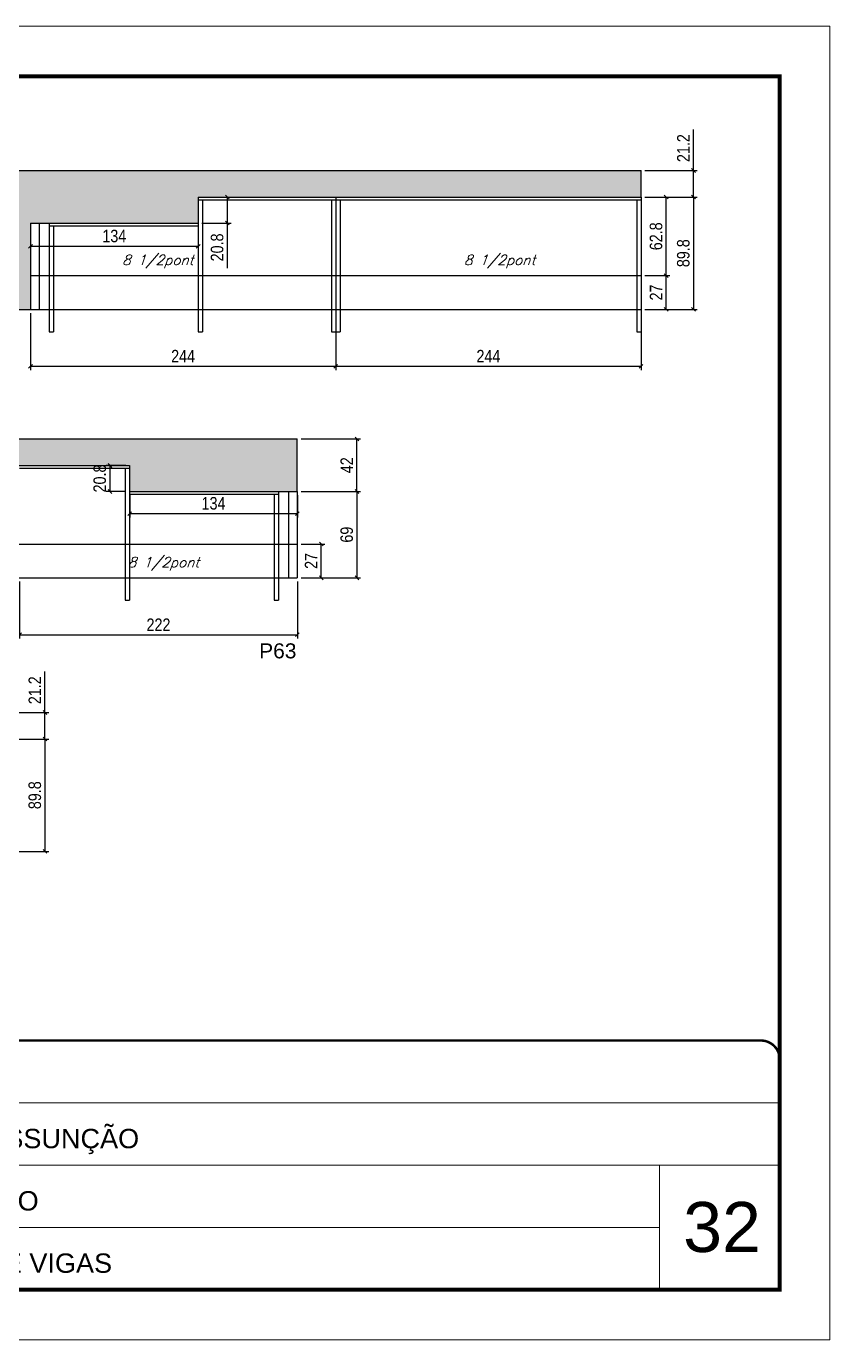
# Model space of a CAD drawing. Extents: x -21493 to -15213, y -12134 to 11887.
# Drawn here: x -15855 to -15213, y 2797 to 3847 of the extents above; entities that cross this region are included whole.
import ezdxf

# ---------------------------------------------------------------- set-up
doc = ezdxf.new("R2010")
doc.units = 0
doc.linetypes.add('CONTINUO', pattern=[0])
doc.linetypes.add('DASHED', pattern=[0.75, 0.5, -0.25])
for name, color, linetype in [('5', 5, 'Continuous'), ('COTA', 241, 'Continuous'), ('Painéis', 200, 'Continuous'), ('SARR_2.2x7', 40, 'Continuous'), ('SARR_3.5x7', 81, 'Continuous'), ('texto', 7, 'Continuous')]:
    doc.layers.add(name, color=color, linetype=linetype)
for name, color, linetype, lineweight in [('CARIMBO', 255, 'Continuous', 9), ('Folhas', 255, 'Continuous', 9), ('SARRAFO DE PRESSAO', 251, 'DASHED', 9)]:
    doc.layers.add(name, color=color, linetype=linetype, lineweight=lineweight)
doc.styles.add('ARIAL', font='arial.ttf')
doc.styles.add('COTA TECNICA', font='techl___.ttf', dxfattribs={"height": 10})
doc.styles.add('Romans', font='romans.shx')
doc.styles.get("Standard").update_dxf_attribs({"font": 'arial.ttf'})
doc.dimstyles.new('PAINEL', dxfattribs={"dimtxt": 10, "dimasz": 3, "dimexe": 3, "dimexo": 3, "dimgap": 3, "dimtad": 1, "dimdec": 1, "dimzin": 12, "dimdsep": 46, "dimtxsty": 'COTA TECNICA', "dimblk1": 'OBLIQUE', "dimblk2": 'OBLIQUE', "dimsah": 1, "dimcen": 0.9, "dimclrd": 4, "dimclre": 4, "dimclrt": 240, "dimadec": 1, "dimazin": 3, "dimtfac": 1, "dimtdec": 1, "dimtmove": 0, "dimatfit": 3, "dimfxl": 1, "dimtolj": 1, "dimtzin": 12, "dimarcsym": 0})

# ---------------------------------------------------------------- blocks, each defined once
blk = doc.blocks.new('_Oblique')
at = {"color": 0, "linetype": 'ByBlock', "lineweight": -2}
blk.add_line((-0.5, -0.5), (0.5, 0.5), dxfattribs=at)
blk = doc.blocks.new('*D1680')
at = {"layer": 'COTA', "color": 4, "lineweight": -2, "ltscale": 25, "transparency": 16777216}
for p, q in [((-15851.7, 3617.9), (-15851.7, 3572.4)), ((-15607.7, 3617.9), (-15607.7, 3572.4)), ((-15851.7, 3575.4), (-15607.7, 3575.4))]:
    blk.add_line(p, q, dxfattribs=at)
at = {"layer": 'Defpoints', "color": 0, "ltscale": 25, "transparency": 16777216}
for p in [(-15851.7, 3620.9), (-15607.7, 3620.9), (-15607.7, 3575.4)]:
    blk.add_point(p, dxfattribs=at)
at = {"layer": 'COTA', "color": 4, "lineweight": -2, "ltscale": 25, "transparency": 16777216, "xscale": 3, "yscale": 3, "zscale": 3, "rotation": 180}
blk.add_blockref('_Oblique', (-15851.7, 3575.4), dxfattribs=at)
at = {"layer": 'COTA', "color": 4, "lineweight": -2, "ltscale": 25, "transparency": 16777216, "xscale": 3, "yscale": 3, "zscale": 3}
blk.add_blockref('_Oblique', (-15607.7, 3575.4), dxfattribs=at)
at = {"layer": 'COTA', "color": 240, "ltscale": 25, "transparency": 16777216, "insert": (-15729.7, 3583.5), "char_height": 10, "attachment_point": 5, "style": 'COTA TECNICA'}
blk.add_mtext('\\A1;244', dxfattribs=at)
blk = doc.blocks.new('*D1681')
at = {"layer": 'COTA', "color": 4, "lineweight": -2, "ltscale": 25, "transparency": 16777216}
for p, q in [((-15607.7, 3617.9), (-15607.7, 3572.4)), ((-15363.7, 3617.9), (-15363.7, 3572.4)), ((-15607.7, 3575.4), (-15363.7, 3575.4))]:
    blk.add_line(p, q, dxfattribs=at)
at = {"layer": 'Defpoints', "color": 0, "ltscale": 25, "transparency": 16777216}
for p in [(-15607.7, 3620.9), (-15363.7, 3620.9), (-15363.7, 3575.4)]:
    blk.add_point(p, dxfattribs=at)
at = {"layer": 'COTA', "color": 4, "lineweight": -2, "ltscale": 25, "transparency": 16777216, "xscale": 3, "yscale": 3, "zscale": 3, "rotation": 180}
blk.add_blockref('_Oblique', (-15607.7, 3575.4), dxfattribs=at)
at = {"layer": 'COTA', "color": 4, "lineweight": -2, "ltscale": 25, "transparency": 16777216, "xscale": 3, "yscale": 3, "zscale": 3}
blk.add_blockref('_Oblique', (-15363.7, 3575.4), dxfattribs=at)
at = {"layer": 'COTA', "color": 240, "ltscale": 25, "transparency": 16777216, "insert": (-15485.7, 3583.5), "char_height": 10, "attachment_point": 5, "style": 'COTA TECNICA'}
blk.add_mtext('\\A1;244', dxfattribs=at)
blk = doc.blocks.new('*D1683')
at = {"layer": 'COTA', "color": 4, "lineweight": -2, "ltscale": 25, "transparency": 16777216}
for p, q in [((-15851.7, 3686.9), (-15851.7, 3668.3)), ((-15717.7, 3686.9), (-15717.7, 3668.3)), ((-15851.7, 3671.3), (-15717.7, 3671.3))]:
    blk.add_line(p, q, dxfattribs=at)
at = {"layer": 'Defpoints', "color": 0, "ltscale": 25, "transparency": 16777216}
for p in [(-15851.7, 3689.9), (-15717.7, 3689.9), (-15717.7, 3671.3)]:
    blk.add_point(p, dxfattribs=at)
at = {"layer": 'COTA', "color": 4, "lineweight": -2, "ltscale": 25, "transparency": 16777216, "xscale": 3, "yscale": 3, "zscale": 3, "rotation": 180}
blk.add_blockref('_Oblique', (-15851.7, 3671.3), dxfattribs=at)
at = {"layer": 'COTA', "color": 4, "lineweight": -2, "ltscale": 25, "transparency": 16777216, "xscale": 3, "yscale": 3, "zscale": 3}
blk.add_blockref('_Oblique', (-15717.7, 3671.3), dxfattribs=at)
at = {"layer": 'COTA', "color": 240, "ltscale": 25, "transparency": 16777216, "insert": (-15784.7, 3679.5), "char_height": 10, "attachment_point": 5, "style": 'COTA TECNICA'}
blk.add_mtext('\\A1;134', dxfattribs=at)
blk = doc.blocks.new('*D1685')
at = {"layer": 'COTA', "color": 4, "lineweight": -2, "ltscale": 25, "transparency": 16777216}
for p, q in [((-15714.7, 3710.7), (-15691.4, 3710.7)), ((-15694.4, 3710.7), (-15694.4, 3689.9)), ((-15714.7, 3689.9), (-15691.4, 3689.9)), ((-15694.4, 3689.9), (-15694.4, 3653.9))]:
    blk.add_line(p, q, dxfattribs=at)
at = {"layer": 'Defpoints', "color": 0, "ltscale": 25, "transparency": 16777216}
for p in [(-15717.7, 3710.7), (-15717.7, 3689.9), (-15694.4, 3689.9)]:
    blk.add_point(p, dxfattribs=at)
at = {"layer": 'COTA', "color": 4, "lineweight": -2, "ltscale": 25, "transparency": 16777216, "xscale": 3, "yscale": 3, "zscale": 3}
for p, rotation in [((-15694.4, 3710.7), 90), ((-15694.4, 3689.9), 270)]:
    blk.add_blockref('_Oblique', p, dxfattribs=dict(at, rotation=rotation))
at = {"layer": 'COTA', "color": 240, "ltscale": 25, "transparency": 16777216, "insert": (-15702.5, 3670.4), "char_height": 10, "attachment_point": 5, "rotation": 90, "style": 'COTA TECNICA'}
blk.add_mtext('\\A1;20.8', dxfattribs=at)
blk = doc.blocks.new('*D1694')
at = {"layer": 'COTA', "color": 4, "lineweight": -2, "ltscale": 25, "transparency": 16777216}
for p, q in [((-15360.7, 3710.7), (-15318.8, 3710.7)), ((-15321.8, 3710.7), (-15321.8, 3620.9)), ((-15360.7, 3620.9), (-15318.8, 3620.9))]:
    blk.add_line(p, q, dxfattribs=at)
at = {"layer": 'Defpoints', "color": 0, "ltscale": 25, "transparency": 16777216}
for p in [(-15363.7, 3710.7), (-15363.7, 3620.9), (-15321.8, 3620.9)]:
    blk.add_point(p, dxfattribs=at)
at = {"layer": 'COTA', "color": 4, "lineweight": -2, "ltscale": 25, "transparency": 16777216, "xscale": 3, "yscale": 3, "zscale": 3}
for p, rotation in [((-15321.8, 3710.7), 90), ((-15321.8, 3620.9), 270)]:
    blk.add_blockref('_Oblique', p, dxfattribs=dict(at, rotation=rotation))
at = {"layer": 'COTA', "color": 240, "ltscale": 25, "transparency": 16777216, "insert": (-15329.9, 3665.8), "char_height": 10, "attachment_point": 5, "rotation": 90, "style": 'COTA TECNICA'}
blk.add_mtext('\\A1;89.8', dxfattribs=at)
blk = doc.blocks.new('*D1695')
at = {"layer": 'COTA', "color": 4, "lineweight": -2, "ltscale": 25, "transparency": 16777216}
for p, q in [((-15321.8, 3731.9), (-15321.8, 3764.6)), ((-15360.7, 3731.9), (-15318.8, 3731.9)), ((-15321.8, 3710.7), (-15321.8, 3731.9)), ((-15360.7, 3710.7), (-15318.8, 3710.7))]:
    blk.add_line(p, q, dxfattribs=at)
at = {"layer": 'Defpoints', "color": 0, "ltscale": 25, "transparency": 16777216}
for p in [(-15363.7, 3731.9), (-15321.8, 3731.9), (-15363.7, 3710.7)]:
    blk.add_point(p, dxfattribs=at)
at = {"layer": 'COTA', "color": 4, "lineweight": -2, "ltscale": 25, "transparency": 16777216, "xscale": 3, "yscale": 3, "zscale": 3}
for p, rotation in [((-15321.8, 3731.9), 90), ((-15321.8, 3710.7), 270)]:
    blk.add_blockref('_Oblique', p, dxfattribs=dict(at, rotation=rotation))
at = {"layer": 'COTA', "color": 240, "ltscale": 25, "transparency": 16777216, "insert": (-15329.9, 3749.8), "char_height": 10, "attachment_point": 5, "rotation": 90, "style": 'COTA TECNICA'}
blk.add_mtext('\\A1;21.2', dxfattribs=at)
blk = doc.blocks.new('*D1696')
at = {"layer": 'COTA', "color": 4, "lineweight": -2, "ltscale": 25, "transparency": 16777216}
for p, q in [((-15878.2, 3277.4), (-15837.1, 3277.4)), ((-15840.1, 3277.4), (-15840.1, 3187.6)), ((-15878.2, 3187.6), (-15837.1, 3187.6))]:
    blk.add_line(p, q, dxfattribs=at)
at = {"layer": 'Defpoints', "color": 0, "ltscale": 25, "transparency": 16777216}
for p in [(-15881.2, 3277.4), (-15881.2, 3187.6), (-15840.1, 3187.6)]:
    blk.add_point(p, dxfattribs=at)
at = {"layer": 'COTA', "color": 4, "lineweight": -2, "ltscale": 25, "transparency": 16777216, "xscale": 3, "yscale": 3, "zscale": 3}
for p, rotation in [((-15840.1, 3277.4), 90), ((-15840.1, 3187.6), 270)]:
    blk.add_blockref('_Oblique', p, dxfattribs=dict(at, rotation=rotation))
at = {"layer": 'COTA', "color": 240, "ltscale": 25, "transparency": 16777216, "insert": (-15848.2, 3232.5), "char_height": 10, "attachment_point": 5, "rotation": 90, "style": 'COTA TECNICA'}
blk.add_mtext('\\A1;89.8', dxfattribs=at)
blk = doc.blocks.new('*D1697')
at = {"layer": 'COTA', "color": 4, "lineweight": -2, "ltscale": 25, "transparency": 16777216}
for p, q in [((-15840.1, 3298.6), (-15840.1, 3331.3)), ((-15878.2, 3298.6), (-15837.1, 3298.6)), ((-15840.1, 3277.4), (-15840.1, 3298.6)), ((-15878.2, 3277.4), (-15837.1, 3277.4))]:
    blk.add_line(p, q, dxfattribs=at)
at = {"layer": 'Defpoints', "color": 0, "ltscale": 25, "transparency": 16777216}
for p in [(-15881.2, 3298.6), (-15840.1, 3298.6), (-15881.2, 3277.4)]:
    blk.add_point(p, dxfattribs=at)
at = {"layer": 'COTA', "color": 4, "lineweight": -2, "ltscale": 25, "transparency": 16777216, "xscale": 3, "yscale": 3, "zscale": 3}
for p, rotation in [((-15840.1, 3298.6), 90), ((-15840.1, 3277.4), 270)]:
    blk.add_blockref('_Oblique', p, dxfattribs=dict(at, rotation=rotation))
at = {"layer": 'COTA', "color": 240, "ltscale": 25, "transparency": 16777216, "insert": (-15848.2, 3316.4), "char_height": 10, "attachment_point": 5, "rotation": 90, "style": 'COTA TECNICA'}
blk.add_mtext('\\A1;21.2', dxfattribs=at)
blk = doc.blocks.new('*D1700')
at = {"layer": 'COTA', "color": 4, "lineweight": -2, "ltscale": 25, "transparency": 16777216}
for p, q in [((-15860.4, 3403.3), (-15860.4, 3357.8)), ((-15638.4, 3403.3), (-15638.4, 3357.8)), ((-15860.4, 3360.8), (-15638.4, 3360.8))]:
    blk.add_line(p, q, dxfattribs=at)
at = {"layer": 'Defpoints', "color": 0, "ltscale": 25, "transparency": 16777216}
for p in [(-15860.4, 3406.3), (-15638.4, 3406.3), (-15638.4, 3360.8)]:
    blk.add_point(p, dxfattribs=at)
at = {"layer": 'COTA', "color": 4, "lineweight": -2, "ltscale": 25, "transparency": 16777216, "xscale": 3, "yscale": 3, "zscale": 3, "rotation": 180}
blk.add_blockref('_Oblique', (-15860.4, 3360.8), dxfattribs=at)
at = {"layer": 'COTA', "color": 4, "lineweight": -2, "ltscale": 25, "transparency": 16777216, "xscale": 3, "yscale": 3, "zscale": 3}
blk.add_blockref('_Oblique', (-15638.4, 3360.8), dxfattribs=at)
at = {"layer": 'COTA', "color": 240, "ltscale": 25, "transparency": 16777216, "insert": (-15749.4, 3368.8), "char_height": 10, "attachment_point": 5, "style": 'COTA TECNICA'}
blk.add_mtext('\\A1;222', dxfattribs=at)
blk = doc.blocks.new('*D1703')
at = {"layer": 'COTA', "color": 4, "lineweight": -2, "ltscale": 25, "transparency": 16777216}
for p, q in [((-15635.4, 3475.3), (-15587.8, 3475.3)), ((-15590.8, 3475.3), (-15590.8, 3406.3)), ((-15635.4, 3406.3), (-15587.8, 3406.3))]:
    blk.add_line(p, q, dxfattribs=at)
at = {"layer": 'Defpoints', "color": 0, "ltscale": 25, "transparency": 16777216}
for p in [(-15638.4, 3475.3), (-15638.4, 3406.3), (-15590.8, 3406.3)]:
    blk.add_point(p, dxfattribs=at)
at = {"layer": 'COTA', "color": 4, "lineweight": -2, "ltscale": 25, "transparency": 16777216, "xscale": 3, "yscale": 3, "zscale": 3}
for p, rotation in [((-15590.8, 3475.3), 90), ((-15590.8, 3406.3), 270)]:
    blk.add_blockref('_Oblique', p, dxfattribs=dict(at, rotation=rotation))
at = {"layer": 'COTA', "color": 240, "ltscale": 25, "transparency": 16777216, "insert": (-15598.9, 3440.8), "char_height": 10, "attachment_point": 5, "rotation": 90, "style": 'COTA TECNICA'}
blk.add_mtext('\\A1;69', dxfattribs=at)
blk = doc.blocks.new('*D1704')
at = {"layer": 'COTA', "color": 4, "lineweight": -2, "ltscale": 25, "transparency": 16777216}
for p, q in [((-15635.4, 3517.3), (-15587.8, 3517.3)), ((-15590.8, 3475.3), (-15590.8, 3517.3)), ((-15635.4, 3475.3), (-15587.8, 3475.3))]:
    blk.add_line(p, q, dxfattribs=at)
at = {"layer": 'Defpoints', "color": 0, "ltscale": 25, "transparency": 16777216}
for p in [(-15638.4, 3517.3), (-15590.8, 3517.3), (-15638.4, 3475.3)]:
    blk.add_point(p, dxfattribs=at)
at = {"layer": 'COTA', "color": 4, "lineweight": -2, "ltscale": 25, "transparency": 16777216, "xscale": 3, "yscale": 3, "zscale": 3}
for p, rotation in [((-15590.8, 3517.3), 90), ((-15590.8, 3475.3), 270)]:
    blk.add_blockref('_Oblique', p, dxfattribs=dict(at, rotation=rotation))
at = {"layer": 'COTA', "color": 240, "ltscale": 25, "transparency": 16777216, "insert": (-15598.9, 3496.3), "char_height": 10, "attachment_point": 5, "rotation": 90, "style": 'COTA TECNICA'}
blk.add_mtext('\\A1;42', dxfattribs=at)
blk = doc.blocks.new('*D1705')
at = {"layer": 'COTA', "color": 4, "lineweight": -2, "ltscale": 25, "transparency": 16777216}
for p, q in [((-15775.4, 3496.1), (-15791.2, 3496.1)), ((-15788.2, 3496.1), (-15788.2, 3475.3)), ((-15775.4, 3475.3), (-15791.2, 3475.3))]:
    blk.add_line(p, q, dxfattribs=at)
at = {"layer": 'Defpoints', "color": 0, "ltscale": 25, "transparency": 16777216}
for p in [(-15772.4, 3496.1), (-15788.2, 3475.3), (-15772.4, 3475.3)]:
    blk.add_point(p, dxfattribs=at)
at = {"layer": 'COTA', "color": 4, "lineweight": -2, "ltscale": 25, "transparency": 16777216, "xscale": 3, "yscale": 3, "zscale": 3}
for p, rotation in [((-15788.2, 3496.1), 90), ((-15788.2, 3475.3), 270)]:
    blk.add_blockref('_Oblique', p, dxfattribs=dict(at, rotation=rotation))
at = {"layer": 'COTA', "color": 240, "ltscale": 25, "transparency": 16777216, "insert": (-15796.3, 3485.7), "char_height": 10, "attachment_point": 5, "rotation": 90, "style": 'COTA TECNICA'}
blk.add_mtext('\\A1;20.8', dxfattribs=at)
blk = doc.blocks.new('*D1706')
at = {"layer": 'COTA', "color": 4, "lineweight": -2, "ltscale": 25, "transparency": 16777216}
for p, q in [((-15772.4, 3472.3), (-15772.4, 3454.6)), ((-15638.4, 3472.3), (-15638.4, 3454.6)), ((-15772.4, 3457.6), (-15638.4, 3457.6))]:
    blk.add_line(p, q, dxfattribs=at)
at = {"layer": 'Defpoints', "color": 0, "ltscale": 25, "transparency": 16777216}
for p in [(-15772.4, 3475.3), (-15638.4, 3475.3), (-15638.4, 3457.6)]:
    blk.add_point(p, dxfattribs=at)
at = {"layer": 'COTA', "color": 4, "lineweight": -2, "ltscale": 25, "transparency": 16777216, "xscale": 3, "yscale": 3, "zscale": 3, "rotation": 180}
blk.add_blockref('_Oblique', (-15772.4, 3457.6), dxfattribs=at)
at = {"layer": 'COTA', "color": 4, "lineweight": -2, "ltscale": 25, "transparency": 16777216, "xscale": 3, "yscale": 3, "zscale": 3}
blk.add_blockref('_Oblique', (-15638.4, 3457.6), dxfattribs=at)
at = {"layer": 'COTA', "color": 240, "ltscale": 25, "transparency": 16777216, "insert": (-15705.4, 3465.8), "char_height": 10, "attachment_point": 5, "style": 'COTA TECNICA'}
blk.add_mtext('\\A1;134', dxfattribs=at)
blk = doc.blocks.new('*D1717')
at = {"layer": 'COTA', "color": 4, "lineweight": -2, "ltscale": 25, "transparency": 16777216}
for p, q in [((-15360.7, 3647.9), (-15340.6, 3647.9)), ((-15343.6, 3620.9), (-15343.6, 3647.9)), ((-15360.7, 3620.9), (-15340.6, 3620.9))]:
    blk.add_line(p, q, dxfattribs=at)
at = {"layer": 'Defpoints', "color": 0, "ltscale": 25, "transparency": 16777216}
for p in [(-15363.7, 3647.9), (-15343.6, 3647.9), (-15363.7, 3620.9)]:
    blk.add_point(p, dxfattribs=at)
at = {"layer": 'COTA', "color": 4, "lineweight": -2, "ltscale": 25, "transparency": 16777216, "xscale": 3, "yscale": 3, "zscale": 3}
for p, rotation in [((-15343.6, 3647.9), 90), ((-15343.6, 3620.9), 270)]:
    blk.add_blockref('_Oblique', p, dxfattribs=dict(at, rotation=rotation))
at = {"layer": 'COTA', "color": 240, "ltscale": 25, "transparency": 16777216, "insert": (-15351.7, 3634.4), "char_height": 10, "attachment_point": 5, "rotation": 90, "style": 'COTA TECNICA'}
blk.add_mtext('\\A1;27', dxfattribs=at)
blk = doc.blocks.new('*D1718')
at = {"layer": 'COTA', "color": 4, "lineweight": -2, "ltscale": 25, "transparency": 16777216}
for p, q in [((-15360.7, 3710.7), (-15340.6, 3710.7)), ((-15343.6, 3647.9), (-15343.6, 3710.7)), ((-15360.7, 3647.9), (-15340.6, 3647.9))]:
    blk.add_line(p, q, dxfattribs=at)
at = {"layer": 'Defpoints', "color": 0, "ltscale": 25, "transparency": 16777216}
for p in [(-15363.7, 3710.7), (-15343.6, 3710.7), (-15363.7, 3647.9)]:
    blk.add_point(p, dxfattribs=at)
at = {"layer": 'COTA', "color": 4, "lineweight": -2, "ltscale": 25, "transparency": 16777216, "xscale": 3, "yscale": 3, "zscale": 3}
for p, rotation in [((-15343.6, 3710.7), 90), ((-15343.6, 3647.9), 270)]:
    blk.add_blockref('_Oblique', p, dxfattribs=dict(at, rotation=rotation))
at = {"layer": 'COTA', "color": 240, "ltscale": 25, "transparency": 16777216, "insert": (-15351.7, 3679.3), "char_height": 10, "attachment_point": 5, "rotation": 90, "style": 'COTA TECNICA'}
blk.add_mtext('\\A1;62.8', dxfattribs=at)
blk = doc.blocks.new('*D1719')
at = {"layer": 'COTA', "color": 4, "lineweight": -2, "ltscale": 25, "transparency": 16777216}
for p, q in [((-15635.4, 3433.3), (-15616.3, 3433.3)), ((-15619.3, 3406.3), (-15619.3, 3433.3)), ((-15635.4, 3406.3), (-15616.3, 3406.3))]:
    blk.add_line(p, q, dxfattribs=at)
at = {"layer": 'Defpoints', "color": 0, "ltscale": 25, "transparency": 16777216}
for p in [(-15638.4, 3433.3), (-15619.3, 3433.3), (-15638.4, 3406.3)]:
    blk.add_point(p, dxfattribs=at)
at = {"layer": 'COTA', "color": 4, "lineweight": -2, "ltscale": 25, "transparency": 16777216, "xscale": 3, "yscale": 3, "zscale": 3}
for p, rotation in [((-15619.3, 3433.3), 90), ((-15619.3, 3406.3), 270)]:
    blk.add_blockref('_Oblique', p, dxfattribs=dict(at, rotation=rotation))
at = {"layer": 'COTA', "color": 240, "ltscale": 25, "transparency": 16777216, "insert": (-15627.4, 3419.8), "char_height": 10, "attachment_point": 5, "rotation": 90, "style": 'COTA TECNICA'}
blk.add_mtext('\\A1;27', dxfattribs=at)
blk = doc.blocks.new('9999999999')
at = {"color": 30, "linetype": 'CONTINUO'}
for p, q in [((98564.6, 34379.6), (99584, 34379.6)), ((98564.6, 34329.8), (99488, 34329.8)), ((99584, 34329.8), (99488, 34329.8)), ((99488, 34329.8), (99488, 34230.2)), ((98564.6, 34280), (99488, 34280))]:
    blk.add_line(p, q, dxfattribs=at)
at = {"color": 30, "linetype": 'CONTINUO', "const_width": 2}
blk.add_lwpolyline([(99584, 34230.2), (99584, 34414.4, 0.414214), (99569, 34429.4), (98229, 34429.4, 0.414214), (98214, 34414.4), (98214, 34245.2, 0.414214), (98229, 34230.2), (99584, 34230.2)], format="xyb", dxfattribs=at)
at = {"layer": 'Folhas'}
blk.add_lwpolyline([(98139, 34190.2), (99624, 34190.2), (99624, 35240.2), (98139, 35240.2)], close=True, dxfattribs=at)
at = {"layer": 'Folhas', "color": 30, "const_width": 3}
blk.add_lwpolyline([(98214, 34230.2), (99584, 34230.2), (99584, 35200.2), (98214, 35200.2)], close=True, dxfattribs=at)
at = {"color": 7, "linetype": 'Continuous', "ltscale": 5, "style": 'ARIAL'}
for s, p in [('HOSPITAL ASSUNÇÃO', (98837.7, 34343.3)), ('3° PAVIMENTO', (98837.7, 34293.5)), ('LATERAIS DE VIGAS', (98837.7, 34243.7))]:
    blk.add_text(s, height=15.483, dxfattribs=at).set_placement(p)

msp = doc.modelspace()

# ---------------------------------------------------------------- hatches: boundary and pattern name
at = {"layer": 'COTA', "linetype": 'ByBlock'}
h = msp.add_hatch(dxfattribs=at)
h.set_pattern_fill('AR-CONC', color=256, scale=0.03)
h.set_pattern_definition([(50, (-155512.543, -28051.7306), (5.46554007, -0.47817257), [0.5715, -6.2865]), (355, (-155512.543, -28051.7306), (-1.05730264, 5.73170536), [0.4572, -5.02921753]), (100.4514447, (-155512.0873, -28051.7705), (4.40823741, 5.25353256), [0.48570026, -5.34270734]), (46.1842, (-155512.543, -28050.2066), (8.13237123, -1.26126984), [0.85725, -9.42975]), (96.6355576, (-155511.865, -28050.312), (7.122124, 7.42278374), [0.7285507, -8.01406824]), (351.184151, (-155512.543, -28050.207), (7.122124, 7.42278374), [0.685799, -7.54379196]), (21, (-155511.781, -28050.5876), (4.54843174, -3.06795595), [0.5715, -6.2865]), (326, (-155511.781, -28050.5876), (1.85406085, 5.52563898), [0.4572, -5.0292]), (71.451445, (-155511.402, -28050.8433), (6.40249258, 2.45768307), [0.48570026, -5.34269813]), (37.5, (-155512.5428, -28051.7306), (0.092658098, 2.536651166), [0, -4.96824, 0, -5.1054, 0, -5.04825]), (7.5, (-155512.5428, -28051.7306), (2.004589875, 3.005417245), [0, -2.91084, 0, -4.85394, 0, -1.92405]), (327.5, (-155514.242, -28051.7306), (4.067717855, -0.17186232), [0, -1.905, 0, -5.9436, 0, -7.8867]), (317.5, (-155515.004, -28051.7306), (4.44387544, 0.76279473), [0, -2.4765, 0, -3.94716, 0, -5.6007])])
h.paths.add_polyline_path([(-15891.67, 3731.92), (-16025.67, 3731.92), (-16591.17, 3731.92), (-16591.17, 3710.72), (-16025.67, 3710.72), (-16025.67, 3689.92), (-15891.67, 3689.92), (-15891.67, 3620.92), (-15851.67, 3620.92), (-15851.67, 3689.92), (-15717.67, 3689.92), (-15717.67, 3710.72), (-15363.67, 3710.72), (-15363.67, 3710.72), (-15363.67, 3731.92), (-15717.67, 3731.92), (-15851.67, 3731.92)])
h = msp.add_hatch(dxfattribs=at)
h.set_pattern_fill('AR-CONC', color=256, scale=0.03)
h.set_pattern_definition([(50, (-157032.1976, -26044.2673), (5.46554007, -0.47817257), [0.5715, -6.2865]), (355, (-157032.1976, -26044.2673), (-1.05730264, 5.73170536), [0.4572, -5.02921753]), (100.4514447, (-157031.742, -26044.307), (4.40823741, 5.25353256), [0.48570026, -5.34270734]), (46.1842, (-157032.1976, -26042.743), (8.13237123, -1.26126984), [0.85725, -9.42975]), (96.6355576, (-157031.52, -26042.8484), (7.122124, 7.42278374), [0.7285507, -8.01406824]), (351.184151, (-157032.198, -26042.743), (7.122124, 7.42278374), [0.685799, -7.54379196]), (21, (-157031.4356, -26043.1243), (4.54843174, -3.06795595), [0.5715, -6.2865]), (326, (-157031.4356, -26043.1243), (1.85406085, 5.52563898), [0.4572, -5.0292]), (71.451445, (-157031.0566, -26043.38), (6.40249258, 2.45768307), [0.48570026, -5.34269813]), (37.5, (-157032.1976, -26044.2673), (0.092658098, 2.536651166), [0, -4.96824, 0, -5.1054, 0, -5.04825]), (7.5, (-157032.1976, -26044.2673), (2.004589875, 3.005417245), [0, -2.91084, 0, -4.85394, 0, -1.92405]), (327.5, (-157033.8969, -26044.2673), (4.067717855, -0.17186232), [0, -1.905, 0, -5.9436, 0, -7.8867]), (317.5, (-157034.659, -26044.2673), (4.44387544, 0.76279473), [0, -2.4765, 0, -3.94716, 0, -5.6007])])
h.paths.add_polyline_path([(-16591.16, 3517.32), (-16591.16, 3496.12), (-16503.17, 3496.12), (-16503.17, 3475.32), (-16369.16, 3475.32), (-16369.16, 3406.32), (-16348.44, 3406.32), (-16348.44, 3475.32), (-16214.44, 3475.32), (-16214.44, 3493.92), (-16214.44, 3496.12), (-15772.44, 3496.12), (-15772.44, 3475.32), (-15638.44, 3475.32), (-15638.44, 3517.32)])
h.paths.add_polyline_path([(-15786.52, 3469.01), (-15786.52, 3502.94), (-15807.1, 3502.94), (-15807.1, 3469.01)], flags=25)

# ---------------------------------------------------------------- linework, layer by layer
for p, q in [((-15891.67, 3731.92), (-15851.67, 3731.92)), ((-15851.67, 3731.92), (-15717.67, 3731.92)), ((-15717.67, 3731.92), (-15363.67, 3731.92)), ((-15363.67, 3710.72), (-15363.67, 3731.92)), ((-15891.67, 3620.92), (-15851.67, 3620.92)), ((-16591.16, 3517.32), (-15638.44, 3517.32)), ((-15638.44, 3475.32), (-15638.44, 3517.32))]:
    msp.add_line(p, q, dxfattribs=at)
at = {"layer": 'Painéis'}
for p, q in [((-15717.67, 3710.72), (-15363.67, 3710.72)), ((-15851.67, 3689.92), (-15717.67, 3689.92)), ((-15851.67, 3647.92), (-15363.67, 3647.92)), ((-15851.67, 3620.92), (-15717.67, 3620.92)), ((-15717.67, 3620.92), (-15363.67, 3620.92)), ((-16214.44, 3496.12), (-15772.44, 3496.12)), ((-16348.44, 3433.32), (-15638.44, 3433.32)), ((-16214.44, 3406.32), (-15638.44, 3406.32))]:
    msp.add_line(p, q, dxfattribs=at)
at = {"layer": 'Painéis', "ltscale": 25}
for p, q in [((-15717.67, 3710.72), (-15717.67, 3689.92)), ((-15607.67, 3710.72), (-15607.67, 3620.92)), ((-15363.67, 3710.72), (-15363.67, 3620.92)), ((-15851.67, 3689.92), (-15851.67, 3620.92)), ((-15772.44, 3496.12), (-15772.44, 3475.32)), ((-15772.44, 3475.32), (-15638.44, 3475.32)), ((-15638.44, 3475.32), (-15638.44, 3406.32))]:
    msp.add_line(p, q, dxfattribs=at)
at = {"layer": 'SARR_2.2x7', "linetype": 'Continuous'}
for p, q in [((-15717.67, 3708.52), (-15607.67, 3708.52)), ((-15607.67, 3708.52), (-15363.67, 3708.52)), ((-15844.67, 3689.92), (-15844.67, 3620.92)), ((-15836.67, 3687.72), (-15717.67, 3687.72)), ((-15860.44, 3493.92), (-15772.44, 3493.92)), ((-15772.44, 3473.12), (-15653.44, 3473.12)), ((-15645.44, 3475.32), (-15645.44, 3406.32))]:
    msp.add_line(p, q, dxfattribs=at)
at = {"layer": 'SARR_3.5x7'}
for p, q in [((-15717.67, 3708.52), (-15717.67, 3602.92)), ((-15714.17, 3708.52), (-15714.17, 3602.92)), ((-15611.17, 3708.52), (-15611.17, 3602.92)), ((-15607.67, 3708.52), (-15607.67, 3602.92)), ((-15604.17, 3708.52), (-15604.17, 3602.92)), ((-15367.17, 3708.52), (-15367.17, 3602.92)), ((-15363.67, 3708.52), (-15363.67, 3602.92)), ((-15836.67, 3689.92), (-15836.67, 3602.92)), ((-15833.17, 3687.72), (-15833.17, 3602.92)), ((-15775.94, 3493.92), (-15775.94, 3388.32)), ((-15772.44, 3493.92), (-15772.44, 3388.32)), ((-15656.94, 3473.12), (-15656.94, 3388.32)), ((-15653.44, 3475.32), (-15653.44, 3388.32))]:
    msp.add_line(p, q, dxfattribs=at)
at = {"layer": 'SARR_3.5x7', "ltscale": 25}
for p, q in [((-15836.67, 3602.92), (-15833.17, 3602.92)), ((-15717.67, 3602.92), (-15714.17, 3602.92)), ((-15611.17, 3602.92), (-15607.67, 3602.92)), ((-15607.67, 3602.92), (-15604.17, 3602.92)), ((-15367.17, 3602.92), (-15363.67, 3602.92)), ((-15775.94, 3388.32), (-15772.44, 3388.32)), ((-15656.94, 3388.32), (-15653.44, 3388.32))]:
    msp.add_line(p, q, dxfattribs=at)

# ---------------------------------------------------------------- block references
at = {"layer": 'SARRAFO DE PRESSAO', "color": 6, "linetype": 'ByBlock'}
msp.add_blockref('9999999999', (-114836.89, -31393), dxfattribs=at)

# ---------------------------------------------------------------- texts
at = {"layer": '5', "linetype": 'Continuous'}
msp.add_text('P63', height=12, rotation=0.00004, dxfattribs=at).set_placement((-15668.94, 3341.91))
at = {"layer": 'CARIMBO', "style": 'ARIAL'}
msp.add_text('32', height=40, dxfattribs=at).set_placement((-15330.05, 2867.35))
at = {"layer": 'texto', "color": 2, "char_height": 8, "attachment_point": 5, "style": 'Romans'}
for insert in [(-15749.94, 3659.05), (-15476.71, 3659.05), (-15745.36, 3417.45)]:
    msp.add_mtext('{\\Q19;\\C256;8 1/2pont}', dxfattribs=dict(at, insert=insert))

# ---------------------------------------------------------------- dimensions: what is measured, and where the dimension line sits
at = {"layer": 'COTA', "ltscale": 25}
for base, p1, p2, picture, middle in [((-15321.84, 3731.92), (-15363.67, 3710.72), (-15363.67, 3731.92), '*D1695', (-15329.89, 3749.78)), ((-15694.36, 3689.92), (-15717.67, 3710.72), (-15717.67, 3689.92), '*D1685', (-15702.48, 3670.4)), ((-15321.84, 3620.92), (-15363.67, 3710.72), (-15363.67, 3620.92), '*D1694', (-15329.94, 3665.82)), ((-15343.58, 3647.92), (-15363.67, 3620.92), (-15363.67, 3647.92), '*D1717', (-15351.66, 3634.42)), ((-15590.79, 3517.32), (-15638.44, 3475.32), (-15638.44, 3517.32), '*D1704', (-15598.87, 3496.32)), ((-15590.79, 3406.32), (-15638.44, 3475.32), (-15638.44, 3406.32), '*D1703', (-15598.92, 3440.82)), ((-15619.31, 3433.32), (-15638.44, 3406.32), (-15638.44, 3433.32), '*D1719', (-15627.38, 3419.82)), ((-15840.12, 3298.57), (-15881.16, 3277.37), (-15881.16, 3298.57), '*D1697', (-15848.18, 3316.44)), ((-15840.12, 3187.57), (-15881.16, 3277.37), (-15881.16, 3187.57), '*D1696', (-15848.22, 3232.47))]:
    dim = msp.add_linear_dim(base=base, p1=p1, p2=p2, angle=90, dimstyle='PAINEL', dxfattribs=at)
    dim.commit()
    dim.dimension.update_dxf_attribs({"geometry": picture, "text_midpoint": middle})
dim = msp.add_linear_dim(base=(-15343.58, 3710.72), p1=(-15363.67, 3647.92), p2=(-15363.67, 3710.72), angle=90, dimstyle='PAINEL', override={"dimtmove": 1}, dxfattribs=at)
dim.commit()
dim.dimension.update_dxf_attribs({"geometry": '*D1718', "text_midpoint": (-15351.71, 3679.32)})
for base, p1, p2, picture, middle in [((-15717.67, 3671.3), (-15851.67, 3689.92), (-15717.67, 3689.92), '*D1683', (-15784.67, 3679.52)), ((-15638.44, 3457.55), (-15772.44, 3475.32), (-15638.44, 3475.32), '*D1706', (-15705.44, 3465.77))]:
    dim = msp.add_linear_dim(base=base, p1=p1, p2=p2, dimstyle='PAINEL', dxfattribs=at)
    dim.commit()
    dim.dimension.update_dxf_attribs({"geometry": picture, "text_midpoint": middle})
for base, p1, p2, picture, middle in [((-15607.67, 3575.38), (-15851.67, 3620.92), (-15607.67, 3620.92), '*D1680', (-15729.67, 3583.45)), ((-15363.67, 3575.38), (-15607.67, 3620.92), (-15363.67, 3620.92), '*D1681', (-15485.67, 3583.45)), ((-15638.44, 3360.78), (-15860.44, 3406.32), (-15638.44, 3406.32), '*D1700', (-15749.44, 3368.78))]:
    dim = msp.add_linear_dim(base=base, p1=p1, p2=p2, dimstyle='PAINEL', override={"dimtmove": 1}, dxfattribs=at)
    dim.commit()
    dim.dimension.update_dxf_attribs({"geometry": picture, "text_midpoint": middle})
dim = msp.add_linear_dim(base=(-15788.22, 3475.32), p1=(-15772.44, 3496.12), p2=(-15772.44, 3475.32), angle=90, dimstyle='PAINEL', dxfattribs=at)
dim.commit()
dim.dimension.update_dxf_attribs({"geometry": '*D1705', "text_midpoint": (-15788.22, 3485.72), "dimtype": 160})

doc.saveas('drawing.dxf')
